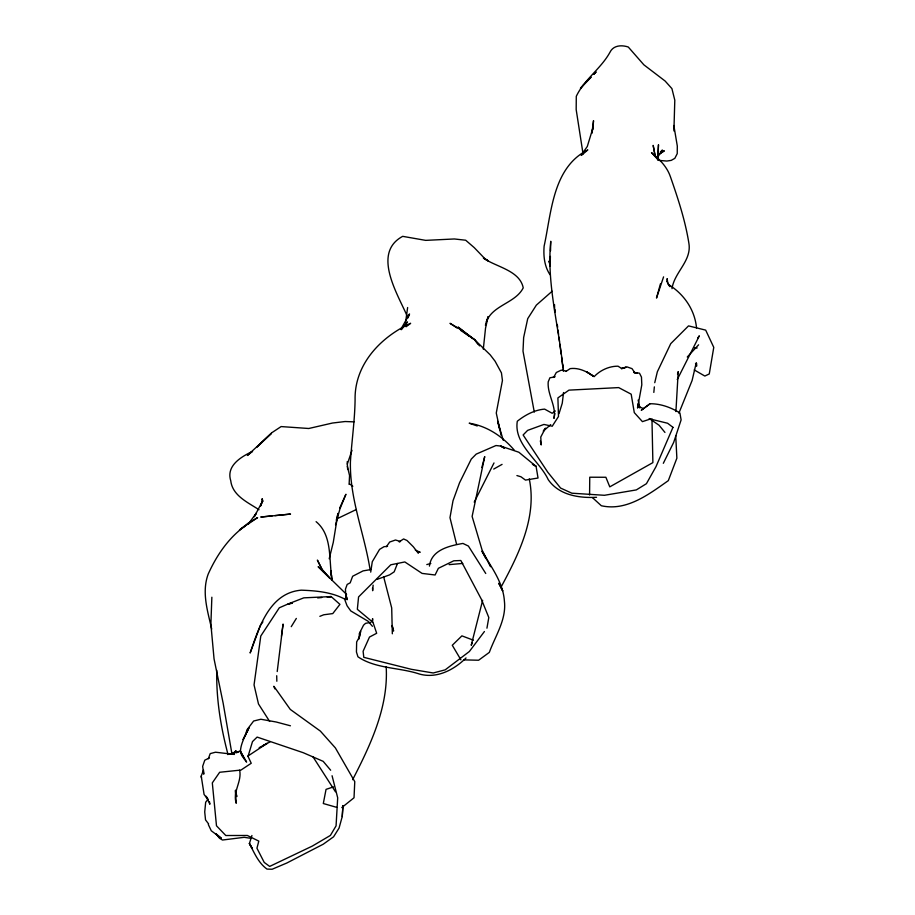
<?xml version="1.0" encoding="UTF-8"?>
<svg xmlns="http://www.w3.org/2000/svg" width="915" height="915" viewBox="0 0 915 915"><rect width="100%" height="100%" fill="white"/><g stroke="black" fill="none" stroke-linecap="round" stroke-linejoin="round"><path stroke-width="1.37" d="M696.647 363.449L696.635 366.194L695.503 363.632M589.58 495.004L589.752 477.218L605.879 477.264L609.779 486.86L652.887 462.613L651.96 418.898M216.775 670.386C216.146 698.728 220.698 726.876 227.949 754.223M372.519 622.463L372.622 618.643L372.233 622.154M550.384 256.394L550.144 266.013L549.08 261.015L550.361 266.254M550.521 250.893L550.761 241.274C546.552 283.524 558.607 325.054 562.828 366.801L561.535 356.919M673.909 130.948L674.801 100.17L671.919 88.618L665.125 81.035L643.874 64.828L628.285 47.031C621.685 44.801 613.313 45.178 609.939 52.327C600.915 68.705 584.239 79.468 576.29 96.315L576.176 109.606L583.061 153.937M211.857 597.221L210.885 624.213L214.053 658.903L223.18 703.326L231.701 752.496M657.908 160.079L658.48 144.764L657.908 155.275M349.107 484.447L349.564 475.56L347.345 466.307M675.911 411.567L678.221 371.604L677.512 374.201M251.934 835.498L249.406 843.527C254.244 852.666 258.316 862.891 267.008 869.09L272.121 869.25L286.841 863.005L323.269 844.19L333.586 836.79L339.065 828.075L342.233 816.569L342.942 806.001M342.233 816.569L342.976 805.555M592.943 128.946L593.526 120.711L591.913 132.938M637.858 404.075L637.572 408.067L641.804 384.815L641.472 377.106L639.482 373.194L633.66 372.382L637.206 373.148L635.01 373.034L632.002 368.631L626.786 366.824L621.457 368.619L625.803 367.35L621.857 368.596L618.025 366.194C609.184 366.103 600.206 370.232 594.132 376.66L586.584 371.753L593.515 376.328M370.712 572.138L372.279 561.719L379.576 549.389L384.014 546.69L387.548 546.369M373.126 585.177L372.645 590.701L372.519 587.933M554.902 309.682L554.662 312.392L554.536 304.581M653.825 392.421L654.351 386.873M483.303 349.153L485.533 328.153L488.13 316.636L486.425 321.657M563.549 392.524L562.256 403.229L559.019 413.672M276.707 675.727L276.833 681.252M277.222 671.541L283.078 624.041L281.431 636.222M405.505 322.915L407.632 307.531M244.511 759.118L240.451 751.341L246.593 762.092L241.663 755.355L240.451 751.341C240.714 743.415 245.209 737.113 246.936 729.85L253.638 721.02L260.867 719.247L276.25 722.015L290.432 725.789M592.074 132.881L592.691 128.775L587.293 146.492L581.185 155.173M486.94 628.182L488.804 617.511L481.439 599.382L460.851 560.506L453.794 560.803L438.388 568.307L435.094 574.986L422.09 573.408L404.819 561.947L390.785 564.795L358.577 596.923L357.342 609.31L373 622.406L376.671 633.271L369.488 637.057L363.106 651.286L363.793 657.347L411.361 669.311L433.218 672.982L445.182 669.849L469.384 651.491L484.424 631.51M554.89 413.454L553.952 418.395C556.595 405.963 547.147 394.548 548.211 381.864L549.915 377.758L553.792 377.163L556.32 372.497L561.227 370.163L566.339 371.17M696.269 362.672L692.106 380.491L678.884 413.18M358.954 638.659L360.636 631.464L358.909 638.933M654.751 382.699L657.347 371.776L670.752 343.64L688.526 325.889L705.694 330.132L713.769 347.368L709.262 373.96L704.825 376.042L694.222 369.912M336.274 520.28L337.978 513.429L333.266 542.412L329.206 558.791M482.64 600.332L471.214 645.281L472.323 642.742M481.839 467.519L484.721 456.596L472.117 516.449L482.125 550.144L490.497 566.705M660.458 283.787L656.501 298.073L663.581 276.868M335.531 524.775L339.968 508.809L345.927 494.26L339.774 507.882M671.999 288.683C674.344 272.132 691.877 260.935 688.892 243.321C685.244 220.389 677.981 198.406 670.352 176.561C666.852 166.473 659.452 159.302 651.491 152.645L658.182 159.885L655.049 155.653L653.173 145.382L655.209 156.259M347.3 464.145L352 450.294M208.346 758.764L210.198 753.617L215.517 752.21L234.4 754.44M260.592 505.823L262.388 500.951L262.273 498.789L262.616 501.409L262.273 498.789M209.489 801.746L209.878 804.262L206.138 796.233L207.636 799.127L204.079 794.449L201.231 776.092L203.485 770.018L203.759 774.17L202.65 766.358L204.777 760.182L209.421 757.929M408.056 317.871L409.531 313.959L400.793 329.377M260.729 505.823L262.616 500.963L254.279 516.769L256.314 513.132L248.274 524.089M346.545 594.361L344.944 600.103L347.071 605.776L350.788 610.946L368.15 621.296L372.428 626.295M429.421 566.122C431.377 549.743 449.528 545.809 462.933 543.43L468.411 546.072L485.739 573.476M397.476 563.491L394.171 571.841L389.561 574.894L377.094 579.378M246.901 732.549L248.972 727.757L244.248 737.296M485.43 325.363C489.273 305.278 515.019 304.238 523.231 287.859C519.777 270.302 495.804 266.974 483.383 258.064L488.404 260.947L484.721 258.522L474.222 247.61L465.678 240.222L454.378 238.964L425.681 240.37L402.68 236.344C371.822 252.917 397.453 293.658 407.015 315.732M352.652 779.671C370.541 744.924 388.612 706.86 386.176 666.749M663.318 463.31L673.692 442.345L681.115 419.894L679.902 412.962C671.015 407.415 660.596 403.652 650.039 403.744L641.381 410.172L650.039 403.744M474.222 502.129L493.997 462.944M677.249 379.588L699.346 335.816L697.688 338.081M500.848 587.487C518.599 554.547 537.231 517.398 529.27 478.865M545.443 428.129L540.765 437.027L541.2 444.965L540.342 440.858M234.64 753.034L236.047 750.655L232.421 753.857M242.875 739.537L246.387 733.75M291.245 626.672L296.334 618.426M657.325 157.712L662.414 150.06L660.356 151.959M386.427 546.678L389.664 542.046L395.486 540.01L400.45 541.486L399.157 541.863L403.584 538.946L406.969 540.468L413.34 546.793L418.327 553.301M544.722 429.135L543.281 431.137L550.739 424.606M262.902 621.857L260.466 625.208L250.138 653.001C258.842 627.759 269.49 592.76 301.252 590.175C316.361 590.724 331.928 592.074 345.424 599.474M401.399 329.64L407.518 321.954L400.987 329.537M208.162 799.195L205.669 802.203L204.72 811.971L205.532 819.886L208.597 823.935M687.279 356.999L698.602 344.818M256.623 447.424L271.915 432.658L281.122 426.573L308.767 428.495L332.454 423.039L345.138 421.529L354.025 421.861M257.504 446.612L271.4 433.333L247.359 455.487L252.551 451.358C241.16 456.768 225.936 465.724 230.763 480.798C232.444 495.621 247.874 502.438 259.014 509.724M466.032 657.965C453.874 669.94 436.729 678.953 419.367 674.012C399.523 667.355 375.482 668.831 357.948 656.798L356.438 651.983L356.656 641.918L359.366 637.069L359.286 633.66L363.529 625.197L365.565 623.332L370.586 622.406M552.145 291.245L536.362 305.107L527.726 318.649L523.643 337.543L523.003 351.143L534.291 412.105M581.482 155.356L587.819 149.911C552.614 167.639 551.505 212.474 544.128 246.124C543.327 255.903 544.391 266.402 550.029 274.717M341.787 807.59L354.025 797.766L354.768 781.639L335.382 747.921L320.364 731.096L290.284 709.422L273.86 686.273L274.832 688.869M406.111 326.747L410.641 323.292C380.457 337.132 354.414 364.57 355.089 399.626C354.803 420.5 351.726 441.19 350.411 461.972C349.644 499.19 364.456 533.777 370.14 570.045M555.348 410.972L552.168 413.271L544.631 409.119C534.532 409.92 525.119 415.01 517.295 421.243C513.555 444.484 539.473 460.645 548.234 479.666C558.951 495.164 578.978 498.24 596.534 497.303M249.12 523.311C230.34 535.138 217.141 554.158 208.174 574.151C201.506 592.234 207.659 611.186 211.708 629.085M245.14 526.102L239.467 529.979L248.239 523.106L257.607 517.593L248.537 523.78M565.916 371.444L570.182 368.631C578.577 367.453 587.03 371.49 593.629 376.385M247.851 756.099L267.226 743.3L262.628 745.805M659.761 153.743L664.324 150.803L658.8 154.349M493.723 469.063L502.072 464.374M356.393 509.483L337.818 518.393M259.174 747.692L269.982 741.916M236.379 752.828L239.856 751.238L227.629 754.532M319.85 616.333L323.761 614.777L332.763 613.588L339.934 604.369L331.127 596.569L303.803 597.85L288.019 603.992L279.304 607.8L260.786 636.017L254.05 684.912L258.488 703.967L269.639 721.42M555.108 376.694L552.992 377.438L553.792 377.163M333.54 786.877L326.049 789.359L323.304 803.53L336.663 807.339M426.802 564.578L430.816 563.446M292.068 603.099L288.019 603.992L292.194 603.271M328.348 597.038L331.127 596.569L327.101 596.969M317.699 597.93L321.725 597.518M272.11 515.9L260.764 517.032L290.535 514.07L274.946 515.625M449.093 564.635L462.773 563.434M370.827 569.565L363.083 570.891L352.652 576.256L350.193 582.832L347.185 584.422L345.447 589.168L345.744 594.922L347.06 599.771L346.796 597.072M463.619 659.875L478.614 660.23L489.319 652.395C495.381 635.765 506.567 619.558 504.405 601.144C503.136 582.272 491.138 566.934 481.976 551.185L485.865 558.63M694.371 347.894L697.15 347.975M658.937 160.4L666.852 161.051L671.221 160.377L674.835 158.341L677.237 153.617L677.306 146.045L674 126.396M251.133 838.369L244.225 837.317L222.471 840.027L219.497 838.243L215.814 833.576L221.304 838.243L211.274 830.774L208.3 824.507M417.709 551.699L420.179 552.283L415.33 550.109M516.906 475.56L520.932 476.761L525.462 480.089L538.031 478.019L536.087 466.375L518.874 452.25L500.597 446.051L495.964 445.536L476.2 454.115L471.271 459.09L459.513 482.857L453.005 500.779L449.974 517.65L456.608 544.334M477.241 425.967L469.201 423.21C487.226 426.047 502.426 436.398 514.253 450.111M473.444 640.203L461.903 635.868L452.285 645.269L460.897 659.818M643.485 408.616L639.002 406.718L639.848 407.724L638.144 400.084M504.211 447.915L500.597 446.051L504.268 448.156M532.416 464.271L536.087 466.375L532.61 464.157M457.031 327.982L450.02 323.315L461.595 330.143L474.542 339.659L490.188 354.826L495.107 361.242L501.443 372.885L502.438 380.48L496.262 413.042L501.123 435.323M460.531 330.315L474.542 339.659L479.563 345.881M649.204 418.498L659.086 425.246L664.953 432.429M349.53 483.921L352.824 486.277M316.098 521.664C332.9 535.572 328.531 560.643 332.134 579.79M469.109 336.262L458.152 327.09L474.542 339.659L477.904 343.96M592.52 497.691L601.327 505.743C626.569 511.439 648.815 494.352 668.316 480.638L676.871 458.186L675.727 435.666M345.939 593.801L318.157 566.671L329.823 578.223L322.137 569.393L317.379 560.094L322.972 571.486M330.658 770.224L323.189 761.349L303.231 752.702L257.115 737.078L252.494 741.596L248.022 756.419L251.236 763.27L240.977 770.053L219.657 772.271L212.314 782.885L216.489 825.799L225.799 835.521L247.347 835.475L258.796 841.114L256.943 848.228L264.229 862.433L269.685 866.413L312.312 846.089L330.395 835.429L336.068 825.856L337.692 797.811L332.065 775.737M312.839 756.579L335.45 791.772M666.818 281.351L669.952 286.669L668.408 284.462C683.882 294.001 694.771 309.636 696.521 327.867M498.847 583.473L502.735 590.918L498.869 583.278M638.384 404.075L639.848 407.724M503.261 440.275L497.669 421.358L499.544 429.169M392.043 625.608L393.587 631.076L392.203 625.528M383.74 577.125L391.7 607.949L392.329 633.786M235.624 791.155L236.756 796.622L235.647 790.183M667.916 283.89L667.138 278.652L667.332 281.26M557.281 324.448L557.658 327.273M558.024 330.098L558.573 334.33M558.951 337.155L559.5 341.387M559.866 344.212L561.158 354.094M201.231 776.092L201.449 777.887M331.882 580.19L330.956 570.777L331.47 576.301M239.639 770.213C242.086 781.662 232.421 791.658 236.23 803.267L235.304 790.549M673.898 125.492L674.126 128.077M347.208 461.686L347.654 469.452M563.423 370.735L563.171 365.257L563.331 370.815M672.96 427.351L655.975 466.707L646.425 483.692L636.314 489.914L604.449 495.29L571.852 493.196L560.598 488.072L547.776 472.22L523.128 434.98L527.623 430.382L543.922 424.446L552.237 426.218L558.493 416.485L557.898 397.911L568.958 390.133L618.677 387.594L631.178 394.182L634.289 412.619L642.421 421.632L650.29 419.036L667.607 423.245L672.96 427.351M583.312 85.198L580.43 88.24L591.101 77.123L583.312 85.198M595.951 72.079L594.007 74.092L595.951 72.079M251.888 847.828L249.406 843.527L251.888 847.828"/></g></svg>
